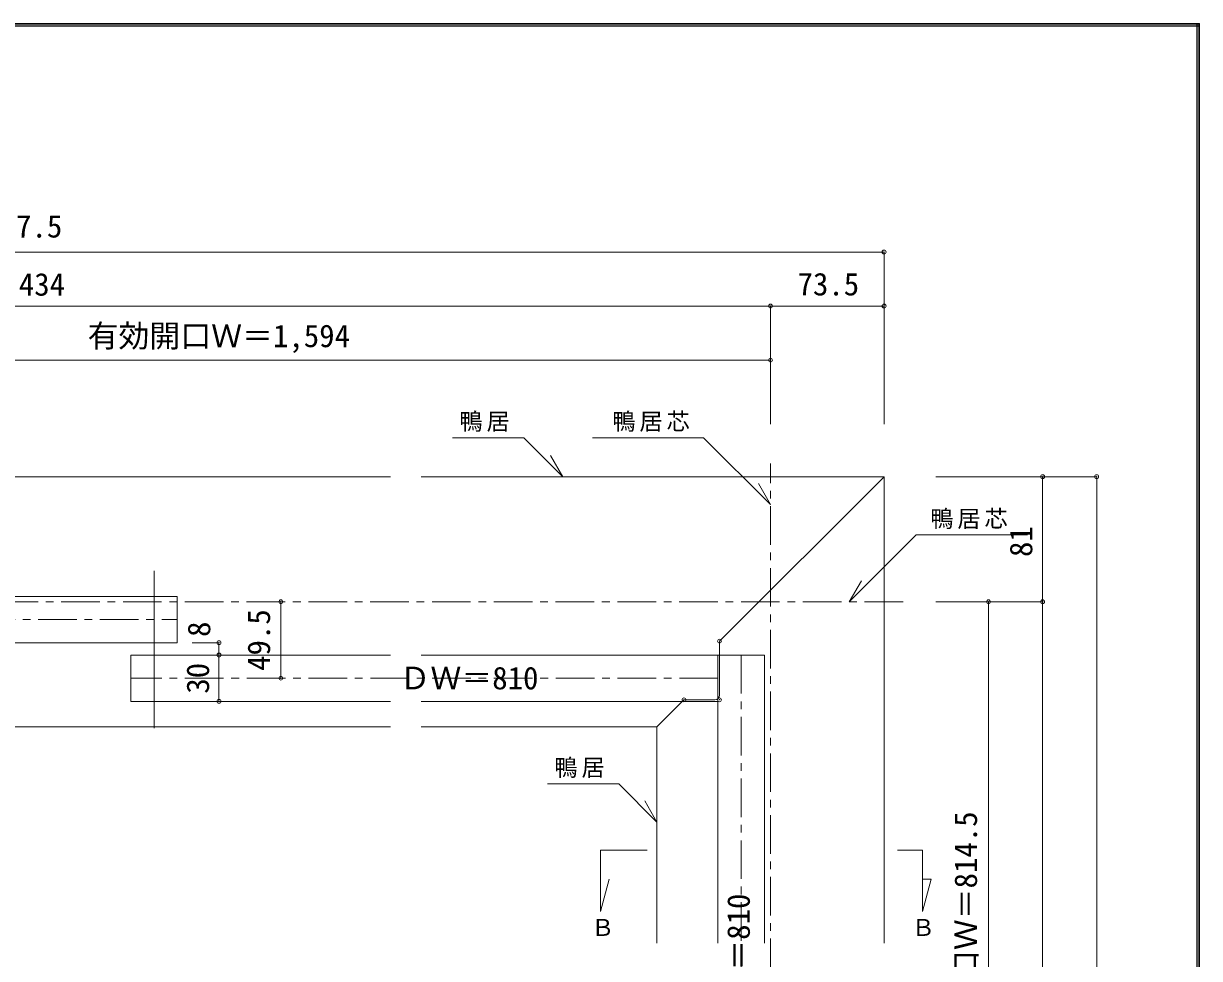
# Model space of a CAD drawing. Units: millimetres, scale not verified. Extents: x -957 to 993, y -705 to 708.
# Drawn here: x 232 to 993, y 102 to 708 of the extents above; entities that cross this region are included whole.
import ezdxf
from ezdxf.enums import TextEntityAlignment as Align

# ---------------------------------------------------------------- set-up
doc = ezdxf.new("R2010")
doc.units = ezdxf.units.MM
doc.header["$LTSCALE"] = 5
doc.header["$PDMODE"] = 32
doc.header["$PDSIZE"] = 2.5
doc.linetypes.add('CHAIN1', pattern=[8, 5, -1, 1, -1])
for name, color, linetype, lineweight in [('0-6_扉', 7, 'Continuous', 9), ('0-B_寸法', 7, 'Continuous', 9), ('F-1_枠', 6, 'Continuous', 9)]:
    doc.layers.add(name, color=color, linetype=linetype, lineweight=lineweight)
doc.styles.add('ＭＳ ゴシック', font='')
doc.styles.get('ＭＳ ゴシック').set_extended_font_data('MS Gothic')

msp = doc.modelspace()

# ---------------------------------------------------------------- linework, layer by layer
at = {"layer": '0-6_扉'}
for p, q in [((681.141, 298.626), (681.141, 112.111)), ((711.141, 298.626), (711.141, 112.111))]:
    msp.add_line(p, q, dxfattribs=at)
at = {"layer": '0-B_寸法', "color": 4}
for p, q in [((-488.859, 559.617), (788.641, 559.617)), ((788.641, 559.617), (788.641, 448.145)), ((-488.859, 524.617), (715.141, 524.617)), ((715.141, 524.617), (715.141, 489.617)), ((715.141, 524.617), (788.641, 524.617)), ((715.141, 511.859), (715.141, 448.145)), ((-458.859, 489.617), (715.141, 489.617)), ((715.141, 476.859), (715.141, 448.145)), ((398.169, 283.626), (398.169, 333.126))]:
    msp.add_line(p, q, dxfattribs=at)
at = {"layer": '0-B_寸法'}
for p, q in [((555.403, 439.361), (509.232, 439.361)), ((555.403, 439.361), (580.639, 414.126)), ((671.867, 439.361), (599.871, 439.361)), ((671.867, 439.361), (715.141, 396.087)), ((580.639, 414.126), (572.752, 427.786)), ((469.114, 414.126), (109.114, 414.126)), ((788.641, 414.126), (489.114, 414.126)), ((788.641, 414.126), (683.019, 308.504)), ((788.641, 414.126), (788.641, 112.111)), ((926.251, 414.126), (822.119, 414.126)), ((891.251, 414.126), (891.251, 321.626)), ((926.251, -500.482), (926.251, 414.126)), ((715.141, 396.087), (707.254, 409.748)), ((809.41, 376.399), (766.137, 333.126)), ((809.41, 376.399), (881.406, 376.399)), ((316.141, 251.261), (316.141, 353.222)), ((766.137, 333.126), (774.023, 346.786)), ((109.114, 336.626), (331.141, 336.626)), ((331.141, 306.626), (331.141, 336.626)), ((860.848, 333.126), (822.119, 333.126)), ((891.251, 333.126), (856.251, 333.126)), ((856.251, 333.126), (856.251, -500.482)), ((891.251, -500.482), (891.251, 321.626)), ((109.114, 306.626), (331.141, 306.626)), ((358.169, 306.626), (340.792, 306.626)), ((358.169, 306.626), (358.169, 298.626)), ((682.141, 272.626), (682.141, 306.383)), ((301.141, 268.626), (301.141, 298.626)), ((469.114, 298.626), (301.141, 298.626)), ((358.169, 298.626), (340.792, 298.626)), ((358.169, 298.626), (358.169, 268.626)), ((711.141, 298.626), (489.114, 298.626)), ((469.114, 268.626), (301.141, 268.626)), ((358.169, 268.626), (340.792, 268.626)), ((681.141, 268.626), (489.114, 268.626)), ((658.262, 268.747), (641.641, 252.126)), ((660.383, 269.626), (679.141, 269.626)), ((469.114, 252.126), (109.114, 252.126)), ((641.641, 252.126), (489.114, 252.126)), ((641.641, 252.126), (641.641, 112.111)), ((616.867, 215.226), (570.695, 215.226)), ((616.867, 215.226), (641.641, 190.452)), ((641.641, 190.452), (633.754, 204.113)), ((635.273, 172.176), (605.173, 172.176)), ((813.546, 172.176), (797.383, 172.176))]:
    msp.add_line(p, q, dxfattribs=at)
at = {"layer": '0-B_寸法', "linetype": 'CHAIN1'}
for p, q in [((715.141, -550.036), (715.141, 422.661)), ((801.043, 333.126), (-548.859, 333.126)), ((-78.859, 321.626), (331.141, 321.626)), ((696.141, 298.626), (696.141, -124.22)), ((681.141, 283.626), (301.141, 283.626))]:
    msp.add_line(p, q, dxfattribs=at)
at = {"layer": '0-B_寸法'}
for points in [[(605.173, 172.176), (605.173, 132.525), (610.813, 153.574)], [(813.546, 172.176), (813.546, 132.525), (819.187, 153.574), (813.546, 153.574)]]:
    msp.add_lwpolyline(points, dxfattribs=at)
for centre, start, end in [((685.141, 306.383), 135, 180), ((660.383, 266.626), 90, 135), ((679.141, 272.626), 270, 0)]:
    msp.add_arc(centre, 3, start, end, dxfattribs=at)
for p in [(788.641, 559.617), (715.141, 524.617), (788.641, 524.617), (715.141, 489.617), (891.251, 414.126), (926.251, 414.126), (398.169, 333.126), (856.251, 333.126), (891.251, 333.126), (358.169, 306.626), (682.141, 307.626), (358.169, 298.626), (398.169, 283.626), (358.169, 268.626), (659.141, 269.626), (682.141, 269.626), (682.141, 269.626)]:
    msp.add_point(p, dxfattribs=at)
at = {"layer": 'F-1_枠'}
for p, q in [((-957.218, 707.602), (992.782, 707.602)), ((-957.218, 706.769), (992.782, 706.769)), ((-957.218, 705.935), (992.782, 705.935)), ((991.115, 707.602), (991.115, -689.065)), ((991.948, 707.602), (991.948, -689.065)), ((992.782, 707.602), (992.782, -689.065))]:
    msp.add_line(p, q, dxfattribs=at)

# ---------------------------------------------------------------- texts
at = {"layer": '0-B_寸法', "style": 'ＭＳ ゴシック'}
for s, height, p in [('枠外Ｗ＝2507.5', 14.66, (116.941, 564.599)), ('鴨居芯Ｗ＝2,434', 14.66, (108.682, 526.946)), ('73.5', 14.66, (732.641, 527.117)), ('有効開口Ｗ＝1,594', 14.66, (273.128, 493.601)), ('ＤＷ＝810', 14.66, (475.046, 271.999)), ('Ｂ', 11, (599.067, 113.402)), ('Ｂ', 11, (806.532, 113.402))]:
    msp.add_text(s, height=height, dxfattribs=at).set_placement(p, align=Align.BOTTOM_LEFT)
for s, p in [('81', (888.975, 362.126)), ('49.5', (395.669, 288.376)), ('8', (356.924, 310.359)), ('30', (356.171, 273.626)), ('有効開口Ｗ＝814.5', (853.209, 27.512)), ('ＤＷ＝810', (706.141, 54.222))]:
    msp.add_text(s, height=14.66, rotation=90, dxfattribs=at).set_placement(p, align=Align.BOTTOM_LEFT)
at = {"layer": '0-B_寸法', "char_height": 11, "attachment_point": 7, "style": 'ＭＳ ゴシック'}
for s, insert in [('\\T1.17;鴨居', (513.784, 443.201)), ('\\T1.17;鴨居芯', (612.748, 443.201)), ('\\T1.17;鴨居芯', (818.53, 380.239)), ('\\T1.17;鴨居', (575.248, 219.066))]:
    msp.add_mtext(s, dxfattribs=dict(at, insert=insert))

doc.saveas('drawing.dxf')
